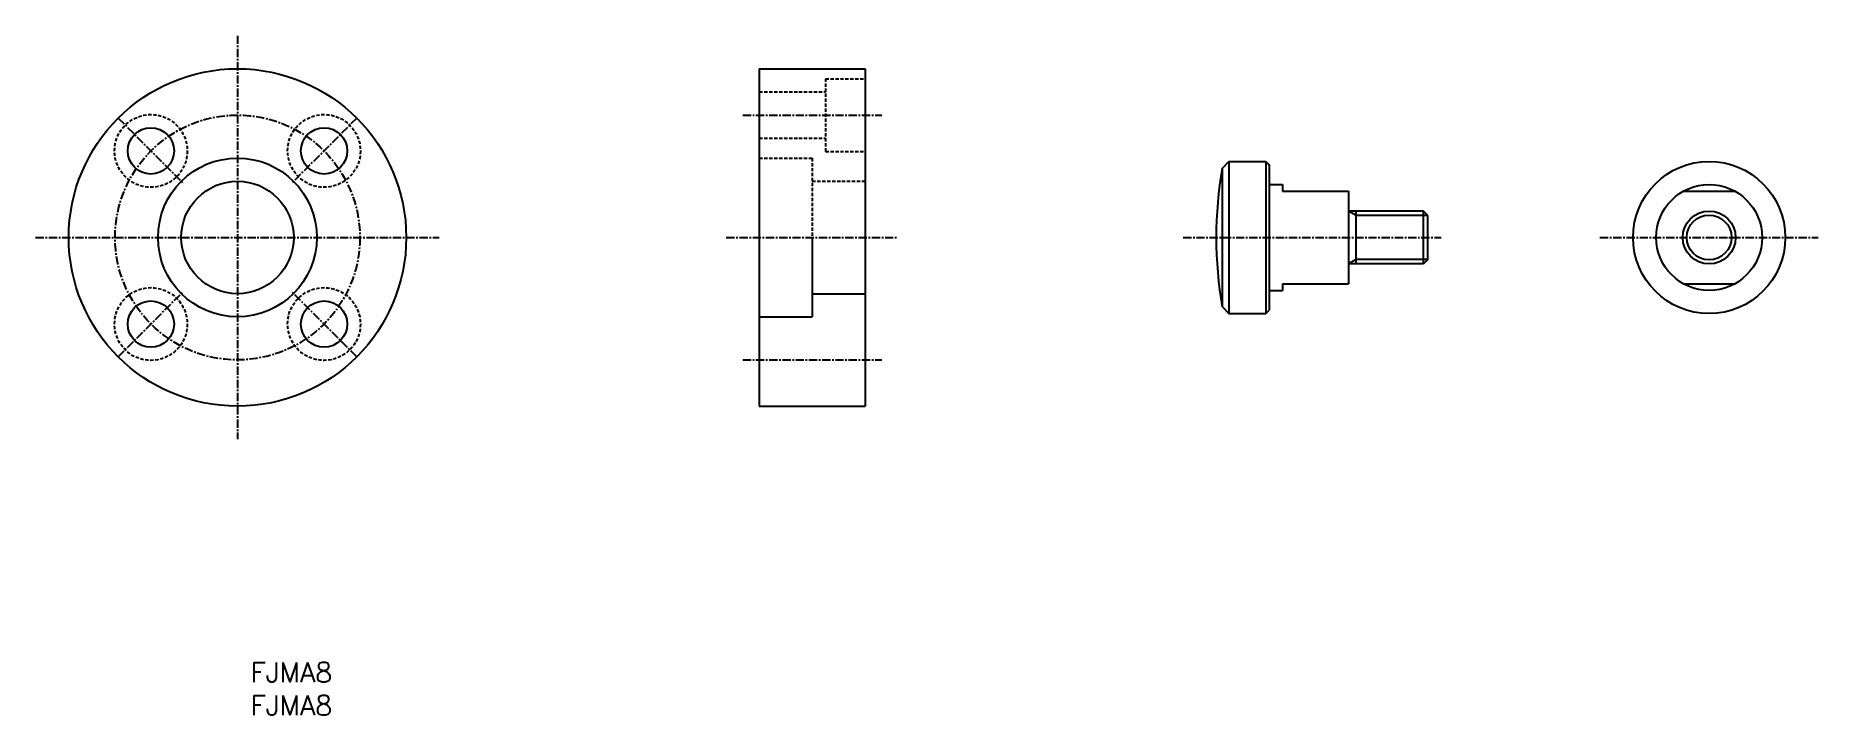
# Model space of a CAD drawing. Extents: x 12 to 282, y 37 to 140.
import ezdxf
from ezdxf.enums import TextEntityAlignment as Align

# ---------------------------------------------------------------- set-up
doc = ezdxf.new("R2010")
doc.units = 0
doc.linetypes.add('CENTER', pattern=[2, 1.25, -0.25, 0.25, -0.25])
doc.linetypes.add('DASHED', pattern=[0.75, 0.5, -0.25])
doc.layers.get('0').update_dxf_attribs({"linetype": 'CONTINUOUS'})
doc.layers.add('CENTER', color=1, linetype='CENTER')
doc.styles.get("Standard").update_dxf_attribs({"font": 'txt.shx', "bigfont": 'extfont.shx'})

msp = doc.modelspace()

# ---------------------------------------------------------------- linework, layer by layer
at = {"color": 7, "linetype": 'CONTINUOUS'}
for p, q in [((121.66, 135.02), (121.66, 84.02)), ((121.66, 135.02), (137.66, 135.02)), ((137.66, 135.02), (137.66, 84.02)), ((191.64, 120.02), (192.64, 121.02)), ((191.64, 99.02), (191.64, 120.02)), ((192.64, 121.02), (198.21, 121.02)), ((192.64, 121.02), (192.64, 98.02)), ((198.21, 121.02), (198.71, 120.52)), ((198.21, 121.02), (198.21, 98.02)), ((198.71, 120.52), (198.71, 98.52)), ((198.91, 117.52), (200.71, 117.52)), ((200.71, 117.52), (200.71, 116.52)), ((200.71, 116.52), (210.71, 116.52)), ((210.71, 116.52), (210.71, 102.52)), ((261.34, 116.52), (269.09, 116.52)), ((222.04, 113.52), (210.71, 113.52)), ((211.89, 105.52), (211.89, 113.52)), ((222.04, 105.52), (222.04, 113.52)), ((222.71, 112.85), (222.04, 113.52)), ((222.71, 106.2), (222.71, 112.85)), ((129.66, 109.52), (129.66, 97.52)), ((222.04, 105.52), (210.71, 105.52)), ((222.71, 106.2), (222.04, 105.52)), ((200.71, 102.52), (210.71, 102.52)), ((200.71, 102.52), (200.71, 101.52)), ((261.34, 102.52), (269.09, 102.52)), ((129.66, 101.02), (137.66, 101.02)), ((198.91, 101.52), (200.71, 101.52)), ((121.66, 97.52), (129.66, 97.52)), ((191.64, 99.02), (192.64, 98.02)), ((192.64, 98.02), (198.21, 98.02)), ((198.21, 98.02), (198.71, 98.52)), ((121.66, 84.02), (137.66, 84.02))]:
    msp.add_line(p, q, dxfattribs=at)
at = {"color": 3, "linetype": 'DASHED'}
for p, q in [((131.66, 133.52), (131.66, 122.52)), ((131.66, 133.52), (137.66, 133.52)), ((121.66, 131.52), (131.66, 131.52)), ((121.66, 124.52), (131.66, 124.52)), ((121.66, 121.52), (129.66, 121.52)), ((129.66, 121.52), (129.66, 109.52)), ((131.66, 122.52), (137.66, 122.52)), ((129.66, 118.02), (137.66, 118.02))]:
    msp.add_line(p, q, dxfattribs=at)
for p, q in [((121.66, 122.27), (121.66, 122.27)), ((121.66, 109.52), (121.66, 109.52))]:
    msp.add_line(p, q)
at = {"color": 3, "linetype": 'CONTINUOUS'}
for p, q in [((211.89, 112.85), (210.71, 113.52)), ((222.71, 112.85), (211.89, 112.85)), ((211.89, 106.2), (210.71, 105.52)), ((222.71, 106.2), (211.89, 106.2))]:
    msp.add_line(p, q, dxfattribs=at)
at = {"color": 7, "linetype": 'CONTINUOUS'}
for centre, radius in [((42.8, 109.52), 25.5), ((29.72, 122.61), 3.5), ((55.88, 122.61), 3.5), ((42.8, 109.52), 12), ((265.21, 109.52), 11.5), ((42.8, 109.52), 8.5), ((265.21, 109.52), 8), ((265.21, 109.52), 4), ((29.72, 96.44), 3.5), ((55.88, 96.44), 3.5)]:
    msp.add_circle(centre, radius, dxfattribs=at)
at = {"color": 3, "linetype": 'DASHED'}
for centre in [(29.72, 122.61), (55.88, 122.61), (29.72, 96.44), (55.88, 96.44)]:
    msp.add_circle(centre, 5.5, dxfattribs=at)
at = {"color": 3, "linetype": 'CONTINUOUS'}
msp.add_circle((265.21, 109.52), 3.38, dxfattribs=at)
at = {"color": 7, "linetype": 'CONTINUOUS'}
for centre, radius, start, end in [((250.71, 109.52), 60, 169.9213, 190.0787), ((198.91, 117.72), 0.2, 180, 270), ((198.91, 101.32), 0.2, 90, 180)]:
    msp.add_arc(centre, radius, start, end, dxfattribs=at)
at = {"layer": 'CENTER', "color": 1, "linetype": 'CENTER'}
for p, q in [((42.8, 140.02), (42.8, 79.02)), ((24.77, 127.56), (34.67, 117.66)), ((60.83, 127.56), (50.93, 117.66)), ((119.16, 128.02), (140.16, 128.02)), ((12.3, 109.52), (73.3, 109.52)), ((116.66, 109.52), (142.66, 109.52)), ((185.71, 109.52), (224.71, 109.52)), ((248.71, 109.52), (281.71, 109.52)), ((24.77, 91.49), (34.67, 101.39)), ((60.83, 91.49), (50.93, 101.39)), ((119.16, 91.02), (140.16, 91.02))]:
    msp.add_line(p, q, dxfattribs=at)
msp.add_circle((42.8, 109.52), 18.5, dxfattribs=at)

# ---------------------------------------------------------------- texts
at = {"color": 7, "linetype": 'CONTINUOUS'}
for p in [(44.78, 43.8), (44.78, 38.8)]:
    msp.add_text('FJMA8', height=3, dxfattribs=at).set_placement(p, align=Align.MIDDLE_LEFT)

doc.saveas('drawing.dxf')
